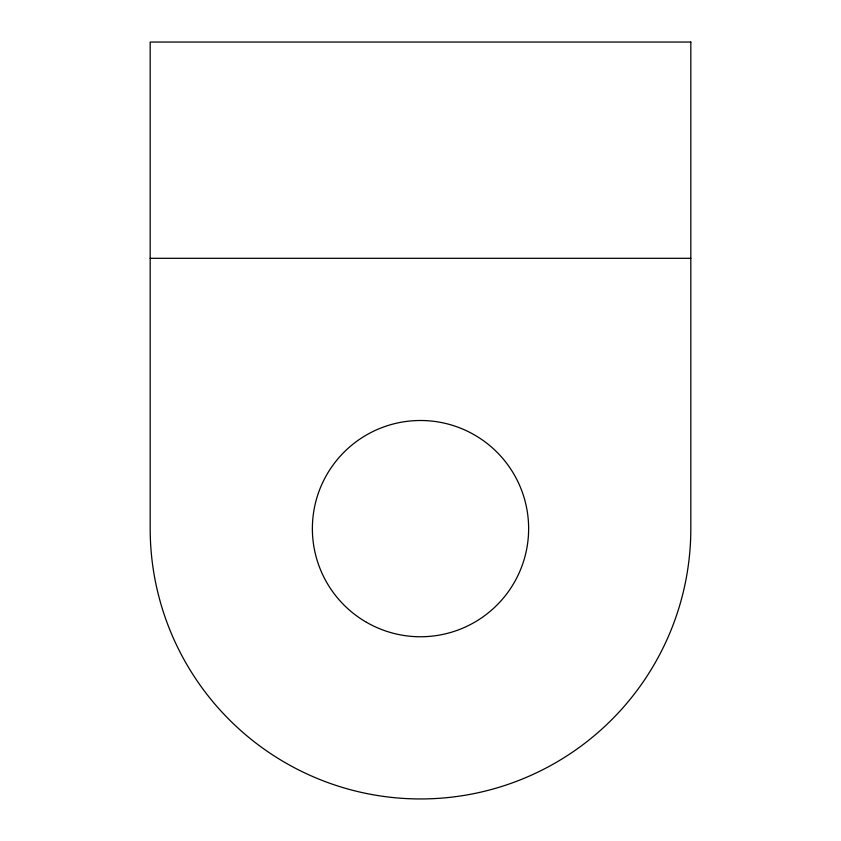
<?xml version="1.0" encoding="UTF-8"?>
<svg xmlns="http://www.w3.org/2000/svg" width="841" height="841" viewBox="0 0 841 841"><rect width="100%" height="100%" fill="white"/><g stroke="black" fill="none" stroke-linecap="round" stroke-linejoin="round"><path stroke-width="1.26" d="M150.182 258.303L690.818 258.303M690.818 42.05L150.182 42.05L150.182 528.632A270.318 270.318 0 0 0 420.5 798.95A270.318 270.318 0 0 0 690.818 528.632L690.818 42.05M366.434 622.266A108.132 108.132 0 0 0 528.632 528.632A108.132 108.132 0 0 0 366.434 434.986A108.132 108.132 0 0 0 366.434 622.266"/></g></svg>
